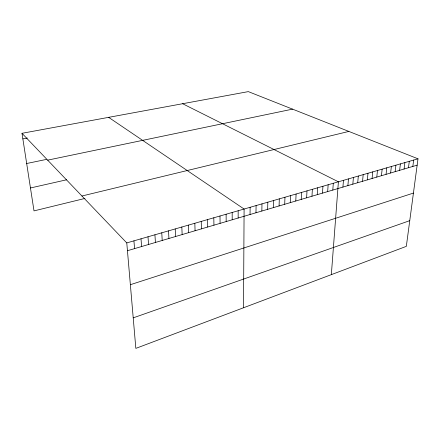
<?xml version="1.0" encoding="UTF-8"?>
<svg xmlns="http://www.w3.org/2000/svg" width="440" height="440" viewBox="0 0 440 440"><rect width="100%" height="100%" fill="white"/><g stroke="black" fill="none" stroke-linecap="round" stroke-linejoin="round"><path stroke-width="0.66" d="M238.156 218.026L238.167 210.749M243.524 307.764L244.096 209.038L108.63 117.348M250.047 214.517L250.124 207.295M255.976 212.762L256.086 205.573M261.844 211.03L261.982 203.869M267.652 209.319L267.822 202.186M273.394 207.62L273.592 200.519M279.081 205.942L279.307 198.869M284.702 204.281L284.961 197.236M290.268 202.637L290.554 195.619M295.779 201.009L296.093 194.018M301.23 199.397L301.57 192.434M306.631 197.808L306.999 190.872M311.971 196.229L312.367 189.321M317.257 194.667L317.68 187.787M322.493 193.122L322.938 186.263M327.679 191.593L328.147 184.762M332.811 190.075L333.3 183.271M331.337 274.643L338.404 181.797L182.611 103.719M342.92 187.088L343.459 180.34M347.897 185.62L348.458 178.893M352.831 184.162L353.414 177.463M357.715 182.721L358.32 176.044M362.555 181.291L363.182 174.642M367.345 179.878L367.989 173.256M372.086 178.475L372.757 171.875M376.789 177.089L377.476 170.517M381.442 175.714L382.151 169.163M386.056 174.35L386.777 167.827M390.621 173.003L391.364 166.502M395.148 171.666L395.907 165.193M399.63 170.34L400.411 163.889M404.074 169.031L404.866 162.602M408.474 167.728L409.288 161.326M412.83 166.441L413.661 160.061M418 158.807L406.329 246.356L135.839 348.381L126.775 242.919L22 133.304L248.325 91.619L418 158.807L126.775 242.919M133.216 317.861L409.756 220.66M130.367 284.702L413.43 193.083M127.446 250.723L417.153 165.165M84.931 198.44L34.007 210.887L22 133.304M81.939 196.009L348.865 131.428M30.459 187.974L66.638 179.779M26.675 163.51L46.442 159.406M47.658 160.144L292.573 109.137M22.864 138.892L27.329 138.05M133.936 240.851L134.558 248.622M141.014 238.81L141.592 246.543M148.011 236.786L148.544 244.492M154.93 234.79L155.419 242.462M161.772 232.815L162.212 240.455M168.531 230.863L168.933 238.469M175.219 228.932L175.577 236.506M181.83 227.018L182.149 234.564M188.364 225.132L188.645 232.645M194.832 223.267L195.074 230.747M201.229 221.419L201.432 228.872M207.554 219.593L207.719 227.013M213.807 217.784L213.939 225.181M219.995 215.996L220.088 223.361M226.116 214.231L226.177 221.562M232.172 212.482L232.199 219.786"/></g></svg>
